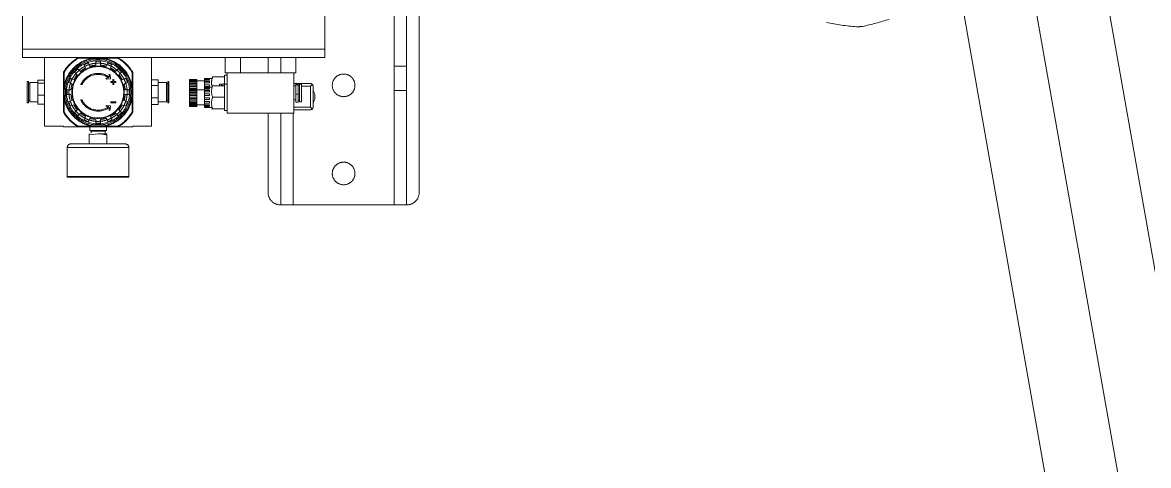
# Model space of a CAD drawing. Extents: x -681219 to -550379, y -242630 to -158199.
# Drawn here: x -590137 to -589243, y -210339 to -209987 of the extents above; entities that cross this region are included whole.
import ezdxf
from ezdxf.lldxf.tags import DXFTag

# ---------------------------------------------------------------- set-up
doc = ezdxf.new("R2010")
doc.units = 0
doc.header["$LTSCALE"] = 1000
doc.linetypes.add('DASHED2', pattern=[9.525, 6.35, -3.175])
doc.layers.get('0').update_dxf_attribs({"linetype": 'CONTINUOUS'})
doc.layers.add('center', color=253, linetype='CENTER2')
doc.layers.add('future', color=4, linetype='DASHED2', lineweight=0)
tags = doc.linetypes.add('CENTER2', pattern=[28.575, 19.05, -3.175, 3.175, -3.175]).pattern_tags.tags
tags[10:11] = [DXFTag(74, 4), DXFTag(75, 0), DXFTag(340, '0'), DXFTag(46, 0.0), DXFTag(50, 0.0), DXFTag(44, 0.0), DXFTag(45, 0.0)]
tags[8:9] = [DXFTag(74, 4), DXFTag(75, 0), DXFTag(340, '0'), DXFTag(46, 0.0), DXFTag(50, 0.0), DXFTag(44, 0.0), DXFTag(45, 0.0)]
tags[6:7] = [DXFTag(74, 4), DXFTag(75, 0), DXFTag(340, '0'), DXFTag(46, 0.0), DXFTag(50, 0.0), DXFTag(44, 0.0), DXFTag(45, 0.0)]
tags[4:5] = [DXFTag(74, 4), DXFTag(75, 0), DXFTag(340, '0'), DXFTag(46, 0.0), DXFTag(50, 0.0), DXFTag(44, 0.0), DXFTag(45, 0.0)]

# ---------------------------------------------------------------- blocks, each defined once
blk = doc.blocks.new('CYPZ04001A0001XY_A_CYPZ1000_V_1')
at = {"color": 0, "linetype": 'ByBlock', "lineweight": -2}
for p, q in [((763.5, 1065), (763.5, 974.01)), ((773.5, 1065), (763.5, 1065)), ((773.5, 1065), (773.5, 974.01)), ((773.5, 1065), (853.5, 1065)), ((853.5, 1065), (853.5, 992)), ((863.5, 1065), (853.5, 1065)), ((863.5, 1065), (863.5, 992)), ((753.5, 915), (753.5, 1055)), ((873.5, 1055), (873.5, 992)), ((1033, 1042.5), (984, 1042.5)), ((984, 1042.5), (984, 1019.5)), ((1032.5, 1043), (984.5, 1043)), ((1033, 1019.5), (1033, 1042.5)), ((1033, 1019.5), (984, 1019.5)), ((1030, 1016.5), (987, 1016.5)), ((1001.5, 1016.5), (1001.5, 1009.44)), ((1015.5, 1016.5), (1015.5, 1009.44)), ((966, 1002.5), (966, 948)), ((981, 1002.5), (966, 1002.5)), ((981, 1003), (981, 1002.5)), ((981, 1003), (992.63, 1003)), ((992.63, 1003), (1024.37, 1003)), ((992.77, 1002.5), (1003.84, 1002.5)), ((1001.5, 1008.5), (1001.5, 1009.44)), ((1008.5, 1008.5), (1001.5, 1008.5)), ((1002.9, 1006.5), (1001.92, 1005.94)), ((1015.08, 1005.94), (1001.92, 1005.94)), ((1001.92, 1005.94), (1001.92, 1003)), ((1002.9, 1008), (1002.9, 1006.5)), ((1014.1, 1006.5), (1002.9, 1006.5)), ((1008.5, 1008.5), (1015.5, 1009.44)), ((1013.16, 1002.5), (1024.23, 1002.5)), ((1014.1, 1006.5), (1014.1, 1008)), ((1015.08, 1005.94), (1014.1, 1006.5)), ((1015.08, 1003), (1015.08, 1005.94)), ((1015.5, 1009.44), (1015.5, 1008.5)), ((1024.37, 1003), (1036, 1003)), ((1036, 1002.5), (1036, 1003)), ((1036, 1002.5), (1051, 1002.5)), ((1051, 948), (1051, 1002.5)), ((992.46, 994.16), (993.52, 993.1)), ((994.57, 992.04), (993.52, 993.1)), ((997.98, 996.07), (997.4, 997.46)), ((997.98, 996.07), (998.55, 994.7)), ((1000.82, 998.88), (1001.39, 997.49)), ((1001.96, 996.11), (1001.39, 997.49)), ((1006.65, 998.54), (1006.65, 1000.04)), ((1006.65, 998.54), (1006.65, 997.04)), ((1010.35, 1000.04), (1010.35, 998.54)), ((1010.35, 997.04), (1010.35, 998.54)), ((1015.61, 997.49), (1015.04, 996.11)), ((1015.61, 997.49), (1016.18, 998.88)), ((1018.45, 994.7), (1019.02, 996.07)), ((1019.6, 997.46), (1019.02, 996.07)), ((1023.48, 993.1), (1022.43, 992.04)), ((1023.48, 993.1), (1024.54, 994.16)), ((837.8, 987.4), (837.8, 970.6)), ((839.8, 987.4), (838.39, 988.81)), ((839.8, 989.4), (853, 989.4)), ((839.8, 987.4), (853, 987.4)), ((839.8, 987.4), (839.8, 970.6)), ((853, 960), (853, 992)), ((853, 992), (906, 992)), ((906, 960), (906, 992)), ((908, 990), (906, 990)), ((908, 990), (908, 988.59)), ((908, 988.6), (917.58, 988.6)), ((908, 988.59), (908, 979.49)), ((908, 988.59), (917.58, 988.59)), ((924, 987.5), (918.5, 987.5)), ((920, 987.38), (920, 987.01)), ((920, 987.38), (924, 987.38)), ((924, 987.01), (920, 987.01)), ((920, 986.25), (920, 985.39)), ((920, 986.25), (924, 986.25)), ((924, 985.39), (920, 985.39)), ((920, 984.09), (920, 982.86)), ((920, 984.09), (924, 984.09)), ((924, 987.5), (924, 987.38)), ((924, 987.01), (924, 987.38)), ((924, 987.01), (924, 986.25)), ((924, 985.39), (924, 986.25)), ((930, 985.5), (924, 985.5)), ((924, 985.39), (924, 984.09)), ((924, 982.86), (924, 984.09)), ((936, 986.75), (930, 986.75)), ((930, 986.75), (930, 986.61)), ((930, 986.61), (930, 986.35)), ((930, 986.61), (936, 986.61)), ((936, 986.35), (930, 986.35)), ((930, 986.35), (930, 985.84)), ((930, 985.84), (930, 985.29)), ((930, 985.84), (936, 985.84)), ((936, 985.29), (930, 985.29)), ((930, 985.29), (930, 984.44)), ((930, 984.44), (930, 983.65)), ((930, 984.44), (936, 984.44)), ((936, 983.65), (930, 983.65)), ((930, 983.65), (930, 982.56)), ((936, 986.61), (936, 986.75)), ((936, 986.61), (936, 986.35)), ((936, 985.84), (936, 986.35)), ((936, 985.84), (936, 985.29)), ((936, 984.44), (936, 985.29)), ((936, 984.44), (936, 983.65)), ((936, 982.56), (936, 983.65)), ((952.18, 983.9), (952.18, 966.9)), ((953.23, 983.9), (952.18, 983.9)), ((953.23, 983.9), (953.23, 966.9)), ((960.78, 979.94), (960.78, 985.21)), ((960.78, 985.21), (966, 985.21)), ((981, 991.37), (981, 959.63)), ((981.5, 991.23), (981.5, 980.16)), ((986.54, 986.6), (987.93, 986.02)), ((989.3, 985.45), (987.93, 986.02)), ((990.9, 990.48), (989.84, 991.54)), ((990.9, 990.48), (991.96, 989.43)), ((998.4, 984), (994.4, 984)), ((994.4, 984), (994.4, 983.2)), ((998.4, 983.2), (998.4, 984)), ((998.81, 989.23), (998.54, 986.18)), ((998.54, 986.18), (1001.55, 985.92)), ((999.68, 989.97), (998.81, 989.23)), ((999.46, 987.47), (999.68, 989.97)), ((1002.4, 986.64), (999.97, 986.86)), ((1001.55, 985.92), (1002.4, 986.64)), ((1025.04, 989.43), (1026.1, 990.48)), ((1027.16, 991.54), (1026.1, 990.48)), ((1029.07, 986.02), (1027.7, 985.45)), ((1029.07, 986.02), (1030.46, 986.6)), ((1035.5, 991.23), (1035.5, 980.16)), ((1036, 991.37), (1036, 959.63)), ((1051, 984.85), (1056.22, 984.85)), ((1056.22, 984.85), (1056.22, 977.85)), ((1063.77, 966.9), (1063.77, 983.9)), ((1064.82, 983.9), (1063.77, 983.9)), ((1064.82, 966.9), (1064.82, 983.9)), ((847.04, 969), (847.04, 983)), ((848.54, 983), (847.04, 983)), ((848.54, 969), (848.54, 983)), ((849.54, 982), (848.54, 982)), ((849.54, 983.33), (849.54, 976.9)), ((851.54, 983.33), (849.54, 983.33)), ((849.54, 976.9), (849.54, 969.56)), ((851.54, 976.9), (849.54, 976.9)), ((851.54, 976.9), (851.54, 983.33)), ((853, 981.5), (851.54, 981.5)), ((851.54, 969.56), (851.54, 976.9)), ((908, 979.49), (908, 970.4)), ((908, 979.49), (917.58, 979.49)), ((924, 982.86), (920, 982.86)), ((920, 981.23), (920, 979.83)), ((920, 981.23), (924, 981.23)), ((924, 979.83), (920, 979.83)), ((920, 978.11), (920, 976.75)), ((920, 978.11), (924, 978.11)), ((924, 976.75), (920, 976.75)), ((920, 975.2), (920, 974.08)), ((920, 975.2), (924, 975.2)), ((924, 982.86), (924, 981.23)), ((924, 979.83), (924, 981.23)), ((924, 979.83), (924, 978.11)), ((924, 976.75), (924, 978.11)), ((924, 976.75), (924, 975.2)), ((924, 974.08), (924, 975.2)), ((930, 982.56), (930, 981.61)), ((930, 982.56), (936, 982.56)), ((936, 981.61), (930, 981.61)), ((930, 981.61), (930, 980.37)), ((930, 980.37), (930, 979.37)), ((930, 980.37), (936, 980.37)), ((936, 979.37), (930, 979.37)), ((930, 979.37), (930, 978.11)), ((930, 978.11), (930, 977.13)), ((930, 978.11), (936, 978.11)), ((936, 977.13), (930, 977.13)), ((930, 977.13), (930, 975.98)), ((930, 975.98), (930, 975.13)), ((930, 975.98), (936, 975.98)), ((936, 975.13), (930, 975.13)), ((930, 975.13), (930, 974.19)), ((936, 982.56), (936, 981.61)), ((936, 980.37), (936, 981.61)), ((936, 980.37), (936, 979.37)), ((936, 978.11), (936, 979.37)), ((936, 978.11), (936, 977.13)), ((936, 975.98), (936, 977.13)), ((936, 975.98), (936, 975.13)), ((936, 974.19), (936, 975.13)), ((954.28, 981.9), (953.23, 981.9)), ((954.28, 983.05), (954.28, 967.75)), ((960.78, 983.05), (954.28, 983.05)), ((960.78, 970.14), (960.78, 979.94)), ((960.78, 979.94), (966, 979.94)), ((983.96, 977.35), (985.46, 977.35)), ((986.51, 982.61), (985.12, 983.18)), ((986.96, 977.35), (985.46, 977.35)), ((986.51, 982.61), (987.89, 982.04)), ((994.4, 983.2), (998.4, 983.2)), ((1021.32, 981.6), (1022.2, 981.6)), ((1029.11, 982.04), (1030.49, 982.61)), ((1031.54, 977.35), (1030.04, 977.35)), ((1031.88, 983.18), (1030.49, 982.61)), ((1031.54, 977.35), (1033.04, 977.35)), ((1056.22, 977.85), (1051, 977.85)), ((1062.72, 983.05), (1056.22, 983.05)), ((1056.22, 977.85), (1056.22, 968.39)), ((1062.72, 967.75), (1062.72, 983.05)), ((1063.77, 981.9), (1062.72, 981.9)), ((763.5, 954.7), (763.5, 974.01)), ((763.5, 974.01), (773.5, 974.01)), ((773.5, 974.01), (773.5, 954.7)), ((838.39, 969.19), (839.8, 970.6)), ((839.8, 970.6), (847.04, 970.6)), ((839.8, 968.6), (853, 968.6)), ((847.04, 969), (848.54, 969)), ((848.54, 970), (849.54, 970)), ((849.54, 969.56), (849.54, 968.67)), ((851.54, 969.56), (849.54, 969.56)), ((851.54, 968.67), (849.54, 968.67)), ((851.54, 970.5), (853, 970.5)), ((851.54, 968.67), (851.54, 969.56)), ((906, 969), (908, 969)), ((907.46, 969), (907.46, 968.76)), ((907.46, 968.76), (909.46, 968.76)), ((908, 969), (908, 970.4)), ((908, 970.4), (917.58, 970.4)), ((908, 968.76), (908, 963.26)), ((909.46, 968.76), (909.46, 970.4)), ((909.46, 970), (910.46, 970)), ((910.46, 970.41), (910.46, 969)), ((910.46, 969), (911.96, 969)), ((911.96, 970.41), (911.96, 969)), ((918.5, 971.5), (924, 971.5)), ((924, 974.08), (920, 974.08)), ((920, 972.95), (920, 972.24)), ((920, 972.95), (924, 972.95)), ((924, 972.24), (920, 972.24)), ((920, 971.69), (920, 971.51)), ((920, 971.69), (924, 971.69)), ((924, 971.51), (920, 971.51)), ((920, 970.89), (920, 969.54)), ((920, 970.89), (924, 970.89)), ((924, 969.54), (920, 969.54)), ((920, 968.01), (920, 966.92)), ((920, 968.01), (924, 968.01)), ((924, 966.92), (920, 966.92)), ((920, 965.82), (920, 965.15)), ((920, 965.82), (924, 965.82)), ((924, 974.08), (924, 972.95)), ((924, 973.5), (930, 973.5)), ((924, 972.24), (924, 972.95)), ((924, 972.24), (924, 971.69)), ((924, 971.51), (924, 971.69)), ((924, 971.5), (924, 971.51)), ((924, 971.51), (924, 970.89)), ((924, 969.54), (924, 970.89)), ((924, 969.54), (924, 968.01)), ((924, 966.92), (924, 968.01)), ((924, 966.92), (924, 965.82)), ((924, 966.5), (930, 966.5)), ((924, 965.15), (924, 965.82)), ((930, 974.19), (930, 973.56)), ((930, 974.19), (936, 974.19)), ((936, 973.56), (930, 973.56)), ((930, 973.56), (930, 972.93)), ((930, 972.93), (930, 972.56)), ((930, 972.93), (936, 972.93)), ((936, 972.56), (930, 972.56)), ((930, 972.56), (930, 972.3)), ((930, 972.39), (930, 972.16)), ((930, 972.3), (930, 972.25)), ((930, 972.3), (936, 972.3)), ((936, 972.25), (930, 972.25)), ((936, 972.16), (930, 972.16)), ((930, 972.16), (930, 970.91)), ((930, 970.91), (930, 969.94)), ((930, 970.91), (936, 970.91)), ((936, 969.94), (930, 969.94)), ((930, 969.94), (930, 968.8)), ((930, 968.8), (930, 967.97)), ((930, 968.8), (936, 968.8)), ((936, 967.97), (930, 967.97)), ((930, 967.97), (930, 967.05)), ((930, 967.05), (930, 966.44)), ((930, 967.05), (936, 967.05)), ((936, 966.44), (930, 966.44)), ((930, 966.44), (930, 965.84)), ((930, 965.84), (930, 965.51)), ((930, 965.84), (936, 965.84)), ((936, 974.19), (936, 973.56)), ((936, 972.93), (936, 973.56)), ((936, 972.93), (936, 972.56)), ((936, 972.3), (936, 972.56)), ((936, 972.39), (936, 972.16)), ((936, 972.3), (936, 972.25)), ((936, 970.91), (936, 972.16)), ((936, 970.91), (936, 969.94)), ((936, 968.8), (936, 969.94)), ((936, 968.8), (936, 967.97)), ((936, 967.05), (936, 967.97)), ((936, 967.05), (936, 966.44)), ((936, 965.84), (936, 966.44)), ((936, 965.84), (936, 965.51)), ((952.18, 966.9), (953.23, 966.9)), ((953.23, 968.9), (954.28, 968.9)), ((954.28, 967.75), (960.78, 967.75)), ((960.78, 965.59), (960.78, 970.14)), ((960.78, 970.14), (966, 970.14)), ((981.5, 970.84), (981.5, 959.77)), ((985.46, 973.65), (983.96, 973.65)), ((985.12, 967.82), (986.51, 968.39)), ((985.46, 973.65), (986.96, 973.65)), ((987.89, 968.96), (986.51, 968.39)), ((996, 967.8), (994.4, 967.8)), ((994.4, 967.8), (994.4, 967)), ((994.4, 967), (996, 967)), ((996.8, 969.4), (996, 969.4)), ((996, 969.4), (996, 967.8)), ((996, 967), (996, 965.4)), ((996.8, 967.8), (996.8, 969.4)), ((998.4, 967.8), (996.8, 967.8)), ((996.8, 967), (998.4, 967)), ((996.8, 965.4), (996.8, 967)), ((998.4, 967), (998.4, 967.8)), ((1022.2, 969.4), (1021.32, 969.4)), ((1030.49, 968.39), (1029.11, 968.96)), ((1030.04, 973.65), (1031.54, 973.65)), ((1030.49, 968.39), (1031.88, 967.82)), ((1033.04, 973.65), (1031.54, 973.65)), ((1035.5, 970.84), (1035.5, 959.77)), ((1056.22, 968.39), (1051, 968.39)), ((1056.22, 965.95), (1051, 965.95)), ((1056.22, 968.39), (1056.22, 965.95)), ((1056.22, 967.75), (1062.72, 967.75)), ((1062.72, 968.9), (1063.77, 968.9)), ((1063.77, 966.9), (1064.82, 966.9)), ((853, 960), (851.5, 960)), ((851.5, 960), (851.5, 948)), ((853, 960), (906, 960)), ((863.5, 948), (863.5, 960)), ((873.5, 960), (873.5, 948)), ((895.5, 960), (895.5, 948)), ((906, 962), (908, 962)), ((907.5, 960), (906, 960)), ((907.5, 948), (907.5, 960)), ((908, 962), (908, 963.26)), ((908, 963.26), (917.58, 963.26)), ((918.5, 964.5), (924, 964.5)), ((924, 965.15), (920, 965.15)), ((920, 964.64), (920, 964.5)), ((920, 964.64), (924, 964.64)), ((924, 964.5), (920, 964.5)), ((924, 965.15), (924, 964.64)), ((924, 964.5), (924, 964.64)), ((936, 965.51), (930, 965.51)), ((930, 965.51), (930, 965.28)), ((930, 965.28), (930, 965.25)), ((930, 965.28), (936, 965.28)), ((930, 965.25), (936, 965.25)), ((936, 965.28), (936, 965.51)), ((936, 965.28), (936, 965.25)), ((966, 965.59), (960.78, 965.59)), ((987.93, 964.98), (986.54, 964.4)), ((987.93, 964.98), (989.3, 965.55)), ((989.84, 959.46), (990.9, 960.52)), ((991.96, 961.57), (990.9, 960.52)), ((993.52, 957.9), (992.46, 956.84)), ((993.52, 957.9), (994.57, 958.96)), ((996, 965.4), (996.8, 965.4)), ((1001.55, 965.08), (998.54, 964.82)), ((998.54, 964.82), (998.81, 961.77)), ((998.81, 961.77), (999.68, 961.03)), ((999.68, 961.03), (999.46, 963.53)), ((999.97, 964.14), (1002.4, 964.36)), ((1002.4, 964.36), (1001.55, 965.08)), ((1022.43, 958.96), (1023.48, 957.9)), ((1024.54, 956.84), (1023.48, 957.9)), ((1026.1, 960.52), (1025.04, 961.57)), ((1026.1, 960.52), (1027.16, 959.46)), ((1027.7, 965.55), (1029.07, 964.98)), ((1030.46, 964.4), (1029.07, 964.98)), ((763.5, 954.7), (763.5, 915)), ((773.5, 954.7), (763.5, 954.7)), ((773.5, 954.7), (773.5, 915)), ((828.5, 941.2), (828.5, 948)), ((828.5, 948), (1068.5, 948)), ((863.5, 954.7), (863.5, 948)), ((992.77, 948.5), (1003.84, 948.5)), ((997.4, 953.54), (997.98, 954.93)), ((998.55, 956.3), (997.98, 954.93)), ((1001.39, 953.51), (1000.82, 952.12)), ((1001.39, 953.51), (1001.96, 954.89)), ((1006.65, 953.96), (1006.65, 952.46)), ((1006.65, 950.96), (1006.65, 952.46)), ((1010.35, 952.46), (1010.35, 953.96)), ((1010.35, 952.46), (1010.35, 950.96)), ((1013.16, 948.5), (1024.23, 948.5)), ((1015.04, 954.89), (1015.61, 953.51)), ((1016.18, 952.12), (1015.61, 953.51)), ((1019.02, 954.93), (1018.45, 956.3)), ((1019.02, 954.93), (1019.6, 953.54)), ((1068.5, 941.2), (1068.5, 948)), ((828.5, 911.8), (828.5, 941.2)), ((828.5, 941.2), (1068.5, 941.2)), ((1068.5, 911.8), (1068.5, 941.2))]:
    blk.add_line(p, q, dxfattribs=at)
for centre, radius in [((813.5, 1040), 9), ((1008.5, 975.5), 27.4), ((1008.5, 975.5), 26.9), ((1008.5, 975.5), 26), ((1008.5, 975.5), 25.08), ((1008.5, 975.5), 20.78), ((1008.5, 975.5), 20.41), ((813.5, 970), 9)]:
    blk.add_circle(centre, radius, dxfattribs=at)
for centre, radius, start, end in [((763.5, 1055), 10, 90, 180), ((863.5, 1055), 10, 0, 90), ((984.5, 1042.5), 0.5, 90, 180), ((1032.5, 1042.5), 0.5, 0, 90), ((987, 1019.5), 3, 180, 270), ((1030, 1019.5), 3, 270, 0), ((1008.5, 975.5), 31.75, 119.98667, 150.01333), ((1008.5, 975.5), 31.25, 120.23129, 149.76871), ((1002.4, 1008), 0.5, 0, 90), ((1008.5, 975.5), 31.25, 30.23129, 59.76871), ((1008.5, 975.5), 31.75, 29.98667, 60.01333), ((1008.5, 975.5), 24.61, 130.70113, 139.31316), ((1008.5, 975.5), 23.11, 130.40849, 139.59151), ((1008.5, 975.5), 23.12, 117.08889, 130.41111), ((1008.5, 975.5), 21.62, 117.40792, 130.09208), ((1008.5, 975.5), 24.61, 108.20341, 116.81127), ((1008.5, 975.5), 23.11, 107.90849, 117.09151), ((1008.5, 975.5), 23.12, 94.58889, 107.91111), ((1008.5, 975.5), 21.62, 94.90792, 107.59208), ((1008.5, 975.5), 24.61, 85.70552, 94.30594), ((1008.5, 975.5), 23.11, 85.40849, 94.59151), ((1008.5, 975.5), 23.12, 72.08889, 85.41111), ((1008.5, 975.5), 21.62, 72.40792, 85.09208), ((1013.05, 995.7), 0.2, 270, 0), ((1008.5, 975.5), 23.11, 62.90849, 72.09151), ((1008.5, 975.5), 24.61, 63.20742, 71.80128), ((1008.5, 975.5), 21.62, 49.90792, 62.59208), ((1008.5, 975.5), 23.12, 49.58889, 62.91111), ((1008.5, 975.5), 23.11, 40.40849, 49.59151), ((1008.5, 975.5), 24.61, 40.70909, 49.29726), ((845.3, 979), 9, 147.26604, 212.73396), ((839.8, 987.4), 2, 135, 180), ((839.8, 987.4), 2, 90, 135), ((905.12, 984.04), 13.26, 339.92954, 20.07046), ((1008.5, 975.5), 24.61, 153.1987, 161.81853), ((1008.5, 975.5), 23.11, 152.90849, 162.09151), ((1008.5, 975.5), 23.12, 139.58889, 152.91111), ((1008.5, 975.5), 21.62, 139.90792, 152.59208), ((1008.5, 975.5), 15, 23.99561, 127.06662), ((1008.5, 975.5), 14.2, 25.44075, 126.8995), ((1008.5, 975.5), 21.62, 27.40792, 40.09208), ((1008.5, 975.5), 23.12, 27.08889, 40.41111), ((1008.5, 975.5), 23.11, 17.90849, 27.09151), ((1008.5, 975.5), 24.61, 18.2105, 26.79386), ((905.16, 974.94), 13.22, 339.90256, 20.09744), ((1008.5, 975.5), 24.61, 175.69614, 184.32322), ((1008.5, 975.5), 23.11, 175.40849, 184.59151), ((1008.5, 975.5), 23.12, 162.08889, 175.41111), ((1008.5, 975.5), 21.62, 162.40792, 175.09208), ((1008.5, 975.5), 21.62, 4.90792, 17.59208), ((1008.5, 975.5), 23.12, 4.58889, 17.91111), ((1008.5, 975.5), 23.11, 355.40849, 4.59151), ((1008.5, 975.5), 24.61, 355.71162, 4.29103), ((839.8, 970.6), 2, 180, 225), ((839.8, 970.6), 2, 225, 270), ((905.58, 967.73), 12.8, 339.57193, 0), ((905.58, 967.73), 12.8, 0, 13.31178), ((1008.5, 975.5), 24.61, 198.19349, 206.82727), ((1008.5, 975.5), 23.12, 184.58889, 197.91111), ((1008.5, 975.5), 23.11, 197.90849, 207.09151), ((1008.5, 975.5), 21.62, 184.90792, 197.59208), ((1008.5, 975.5), 15, 232.93338, 336.00439), ((1008.5, 975.5), 14.2, 233.1005, 334.55925), ((1008.5, 975.5), 23.11, 332.90849, 342.09151), ((1008.5, 975.5), 21.62, 342.40792, 355.09208), ((1008.5, 975.5), 24.61, 333.21242, 341.78876), ((1008.5, 975.5), 23.12, 342.08889, 355.41111), ((1008.5, 975.5), 31.75, 209.98667, 240.01333), ((1008.5, 975.5), 31.25, 210.23129, 239.76871), ((1008.5, 975.5), 23.12, 207.08889, 220.41111), ((1008.5, 975.5), 21.62, 207.40792, 220.09208), ((1008.5, 975.5), 24.61, 220.69077, 229.33072), ((1008.5, 975.5), 23.11, 220.40849, 229.59151), ((1008.5, 975.5), 23.12, 229.58889, 242.91111), ((1008.5, 975.5), 21.62, 229.90792, 242.59208), ((1008.5, 975.5), 21.62, 297.40792, 310.09208), ((1008.5, 975.5), 23.12, 297.08889, 310.41111), ((1008.5, 975.5), 23.11, 310.40849, 319.59151), ((1008.5, 975.5), 31.25, 300.23129, 329.76871), ((1008.5, 975.5), 31.75, 299.98667, 330.01333), ((1008.5, 975.5), 24.61, 310.71289, 319.28702), ((1008.5, 975.5), 21.62, 319.90792, 332.59208), ((1008.5, 975.5), 23.12, 319.58889, 332.91111), ((1008.5, 975.5), 24.61, 243.18801, 251.83357), ((1008.5, 975.5), 23.11, 242.90849, 252.09151), ((1008.5, 975.5), 23.12, 252.08889, 265.41111), ((1008.5, 975.5), 21.62, 252.40792, 265.09208), ((1008.5, 975.5), 23.11, 265.40849, 274.59151), ((1008.5, 975.5), 24.61, 265.69455, 270), ((1008.5, 975.5), 24.61, 270, 274.28501), ((1008.5, 975.5), 21.62, 274.90792, 287.59208), ((1008.5, 975.5), 23.12, 274.58889, 287.91111), ((1008.5, 975.5), 23.11, 287.90849, 297.09151), ((1008.5, 975.5), 24.61, 288.21298, 296.78578), ((458.88, 669.84), 259.8, 102.77417, 107.58204), ((391.7, 737.19), 186.84, 78.17558, 85.51349)]:
    blk.add_arc(centre, radius, start, end, dxfattribs=at)
blk.add_ellipse((913, 988.59), major_axis=(-3, 0), ratio=0.001165, dxfattribs=at)
blk.add_ellipse((408, 909.11), major_axis=(-34, 0), ratio=0.422618, start_param=4.761855, end_param=4.906662, dxfattribs=at)
for points in [[(992.63, 1003), (992.7, 1002.75), (992.77, 1002.5)], [(1024.23, 1002.5), (1024.3, 1002.75), (1024.37, 1003)], [(981.5, 991.23), (981.25, 991.3), (981, 991.37)], [(1036, 991.37), (1035.75, 991.3), (1035.5, 991.23)], [(981, 959.63), (981.25, 959.7), (981.5, 959.77)], [(1035.5, 959.77), (1035.75, 959.7), (1036, 959.63)], [(992.77, 948.5), (992.7, 948.25), (992.63, 948)], [(1024.37, 948), (1024.3, 948.25), (1024.23, 948.5)]]:
    blk.add_open_spline(points, degree=2, dxfattribs=at)
for points, knots in [([(1001.5, 1009.44), (1002.61, 1009.01), (1003.77, 1008.78), (1005.53, 1008.59), (1006.13, 1008.55), (1007.31, 1008.51), (1007.91, 1008.5), (1008.5, 1008.5)], [0, 0, 0, 0, 0.5, 0.5, 0.75, 0.75, 1, 1, 1, 1]), ([(917.58, 988.6), (917.82, 988.6), (918.03, 988.6), (918.31, 988.6), (918.39, 988.59), (918.39, 988.59), (918.37, 988.59), (918.3, 988.59), (918.24, 988.59), (918.03, 988.59), (917.82, 988.59), (917.58, 988.59)], [0, 0, 0, 0, 0.25, 0.25, 0.5, 0.5, 0.625, 0.625, 0.75, 0.75, 1, 1, 1, 1])]:
    blk.add_open_spline(points, degree=3, knots=knots, dxfattribs=at)
blk = doc.blocks.new('*U121')
at = {"color": 0, "linetype": 'ByBlock', "lineweight": -2}
for p, q in [((-384.38, 57), (-1764.27, 57)), ((-1764.27, -57), (-384.09, -57))]:
    blk.add_line(p, q, dxfattribs=at)
at = {"layer": 'center', "lineweight": -2, "ltscale": 11.313327}
blk.add_line((457.75, 0), (-2019, 0), dxfattribs=at)

msp = doc.modelspace()

# ---------------------------------------------------------------- block references
at = {"layer": 'future', "rotation": 180}
msp.add_blockref('CYPZ04001A0001XY_A_CYPZ1000_V_1', (-589068.721, -209066.6983), dxfattribs=at)
at = {"layer": 'future', "xscale": -1, "rotation": 99.99999999992978}
msp.add_blockref('*U121', (-589130.8238, -211119.7608), dxfattribs=at)

doc.saveas('drawing.dxf')
